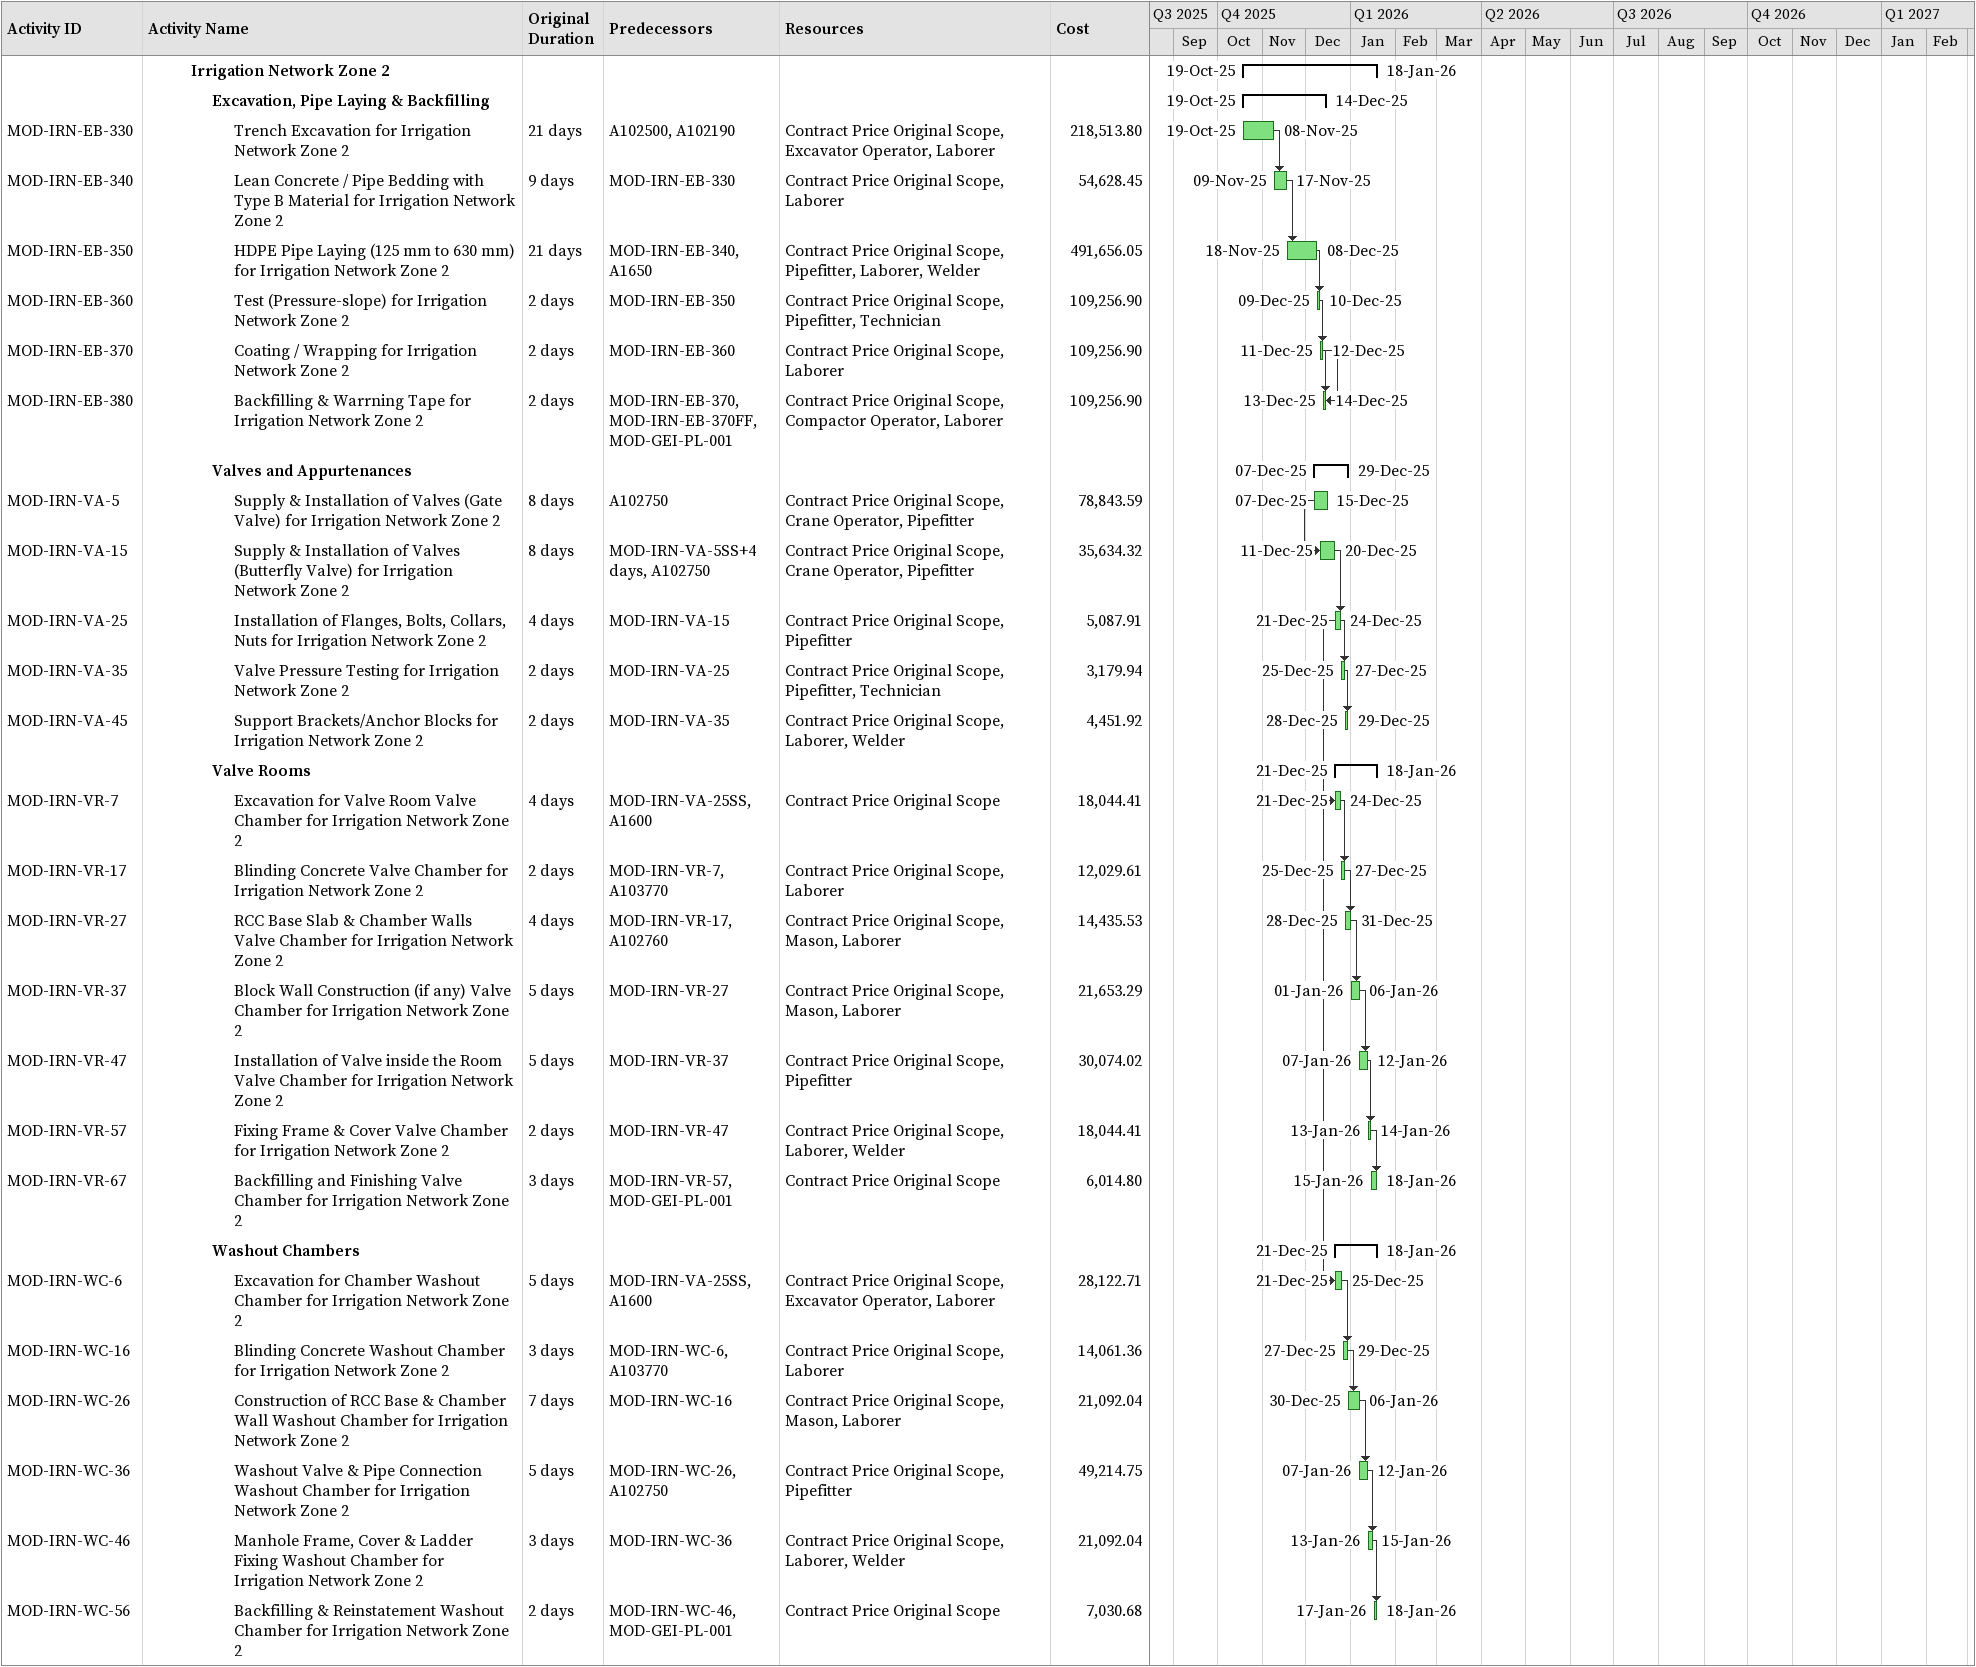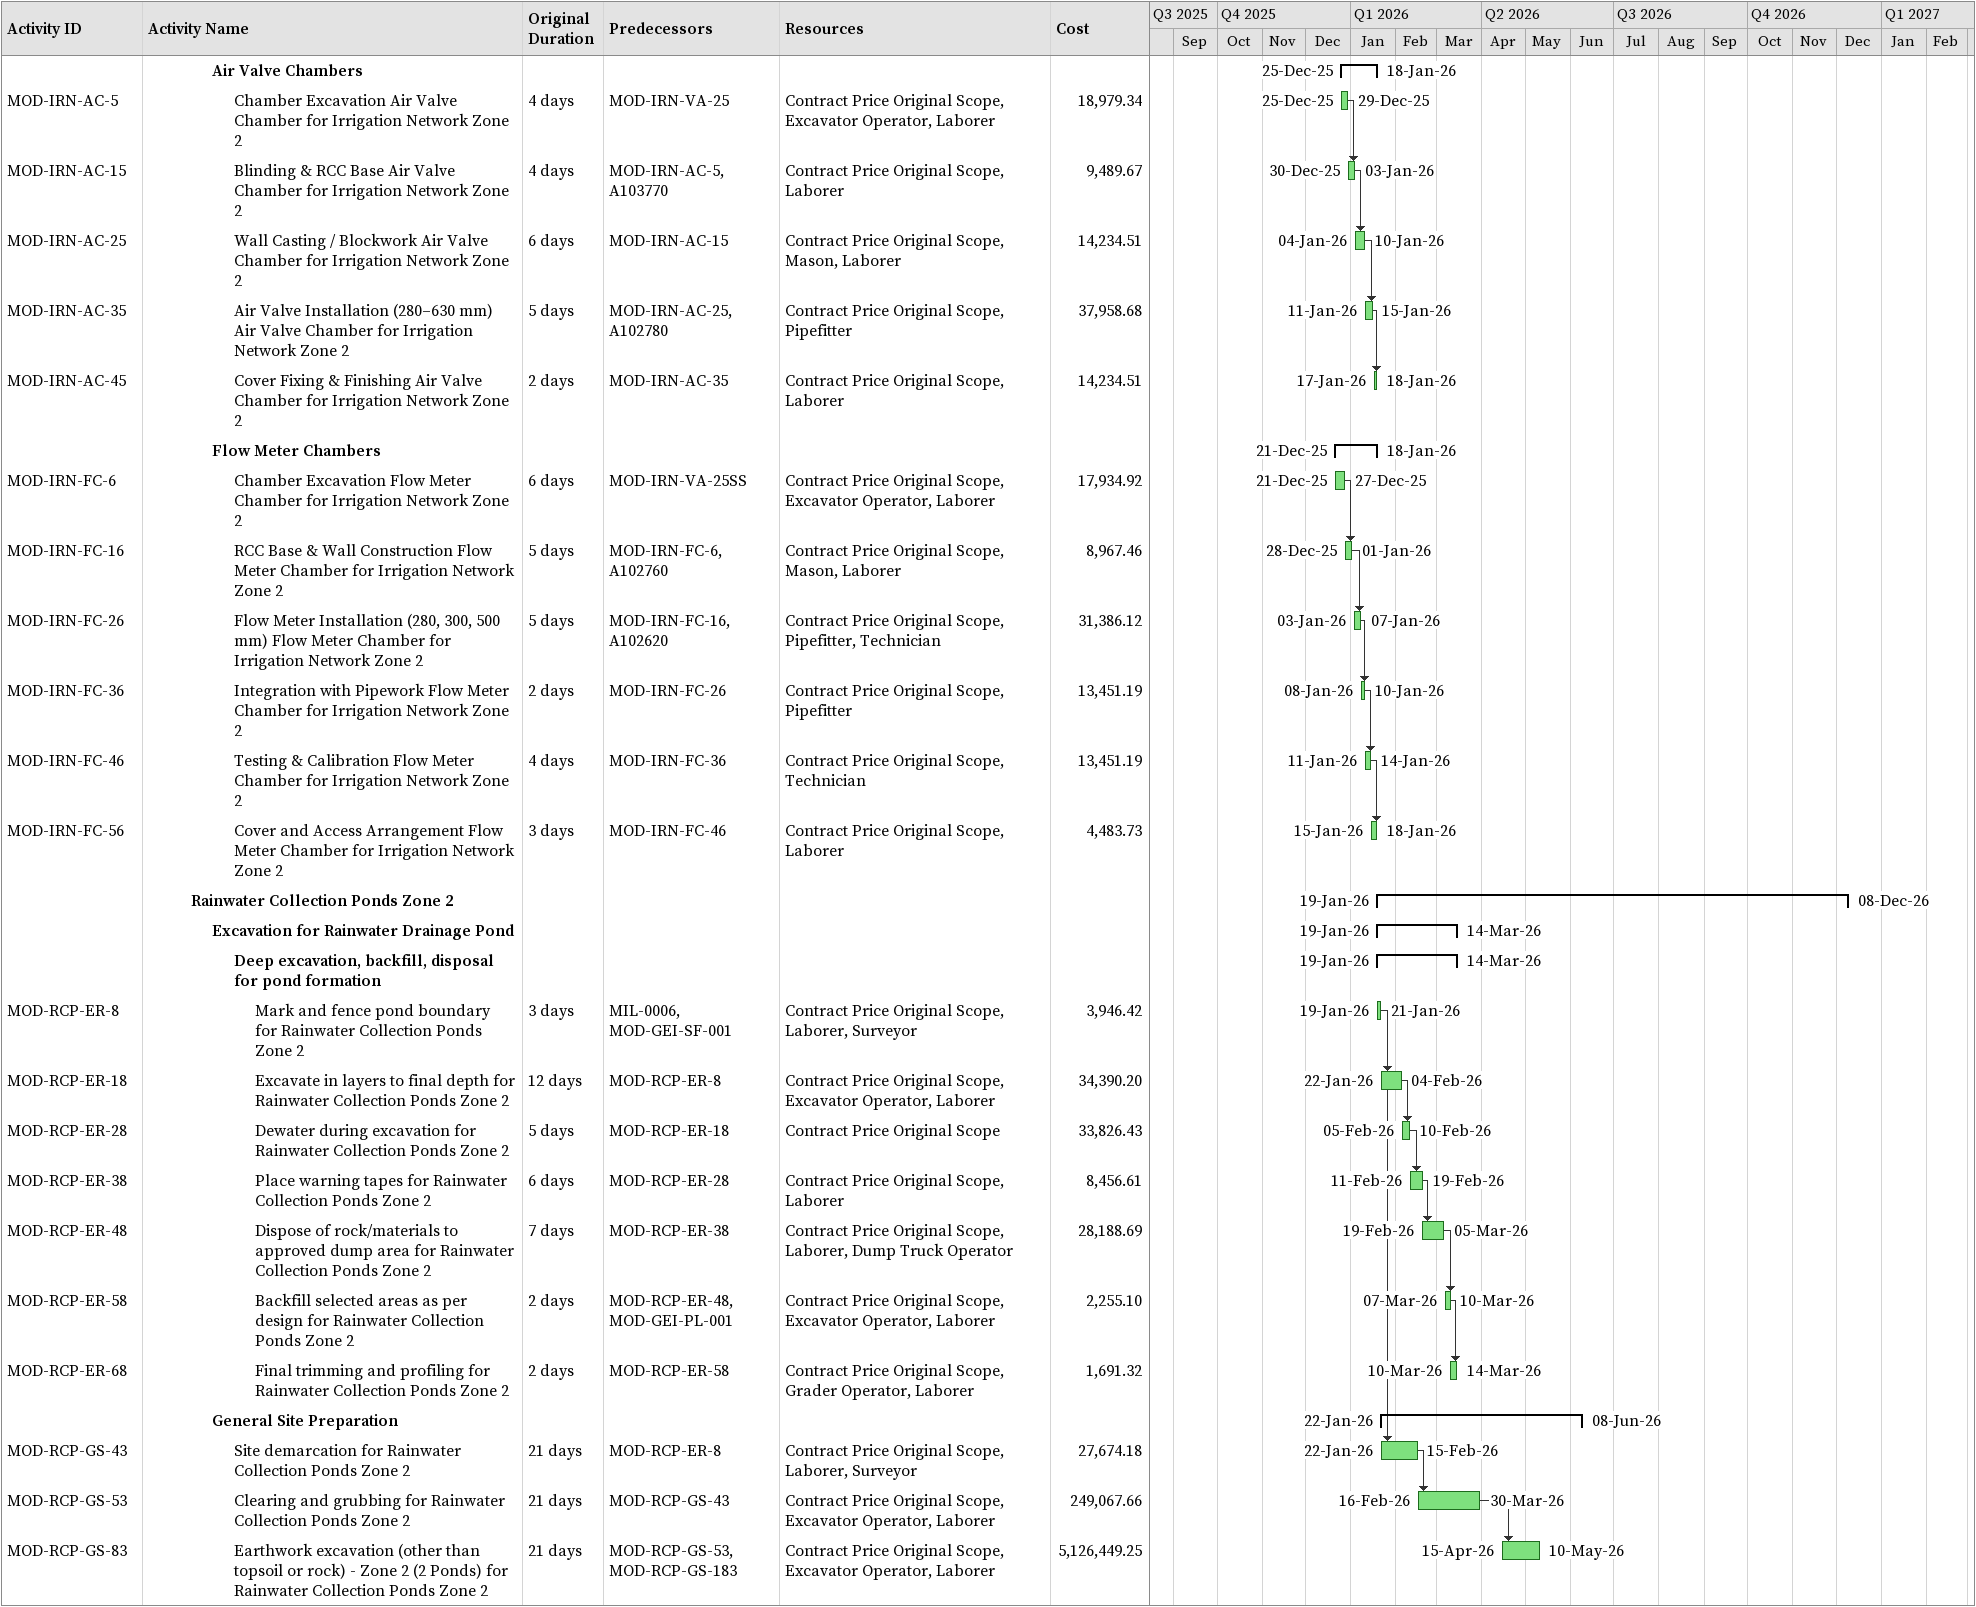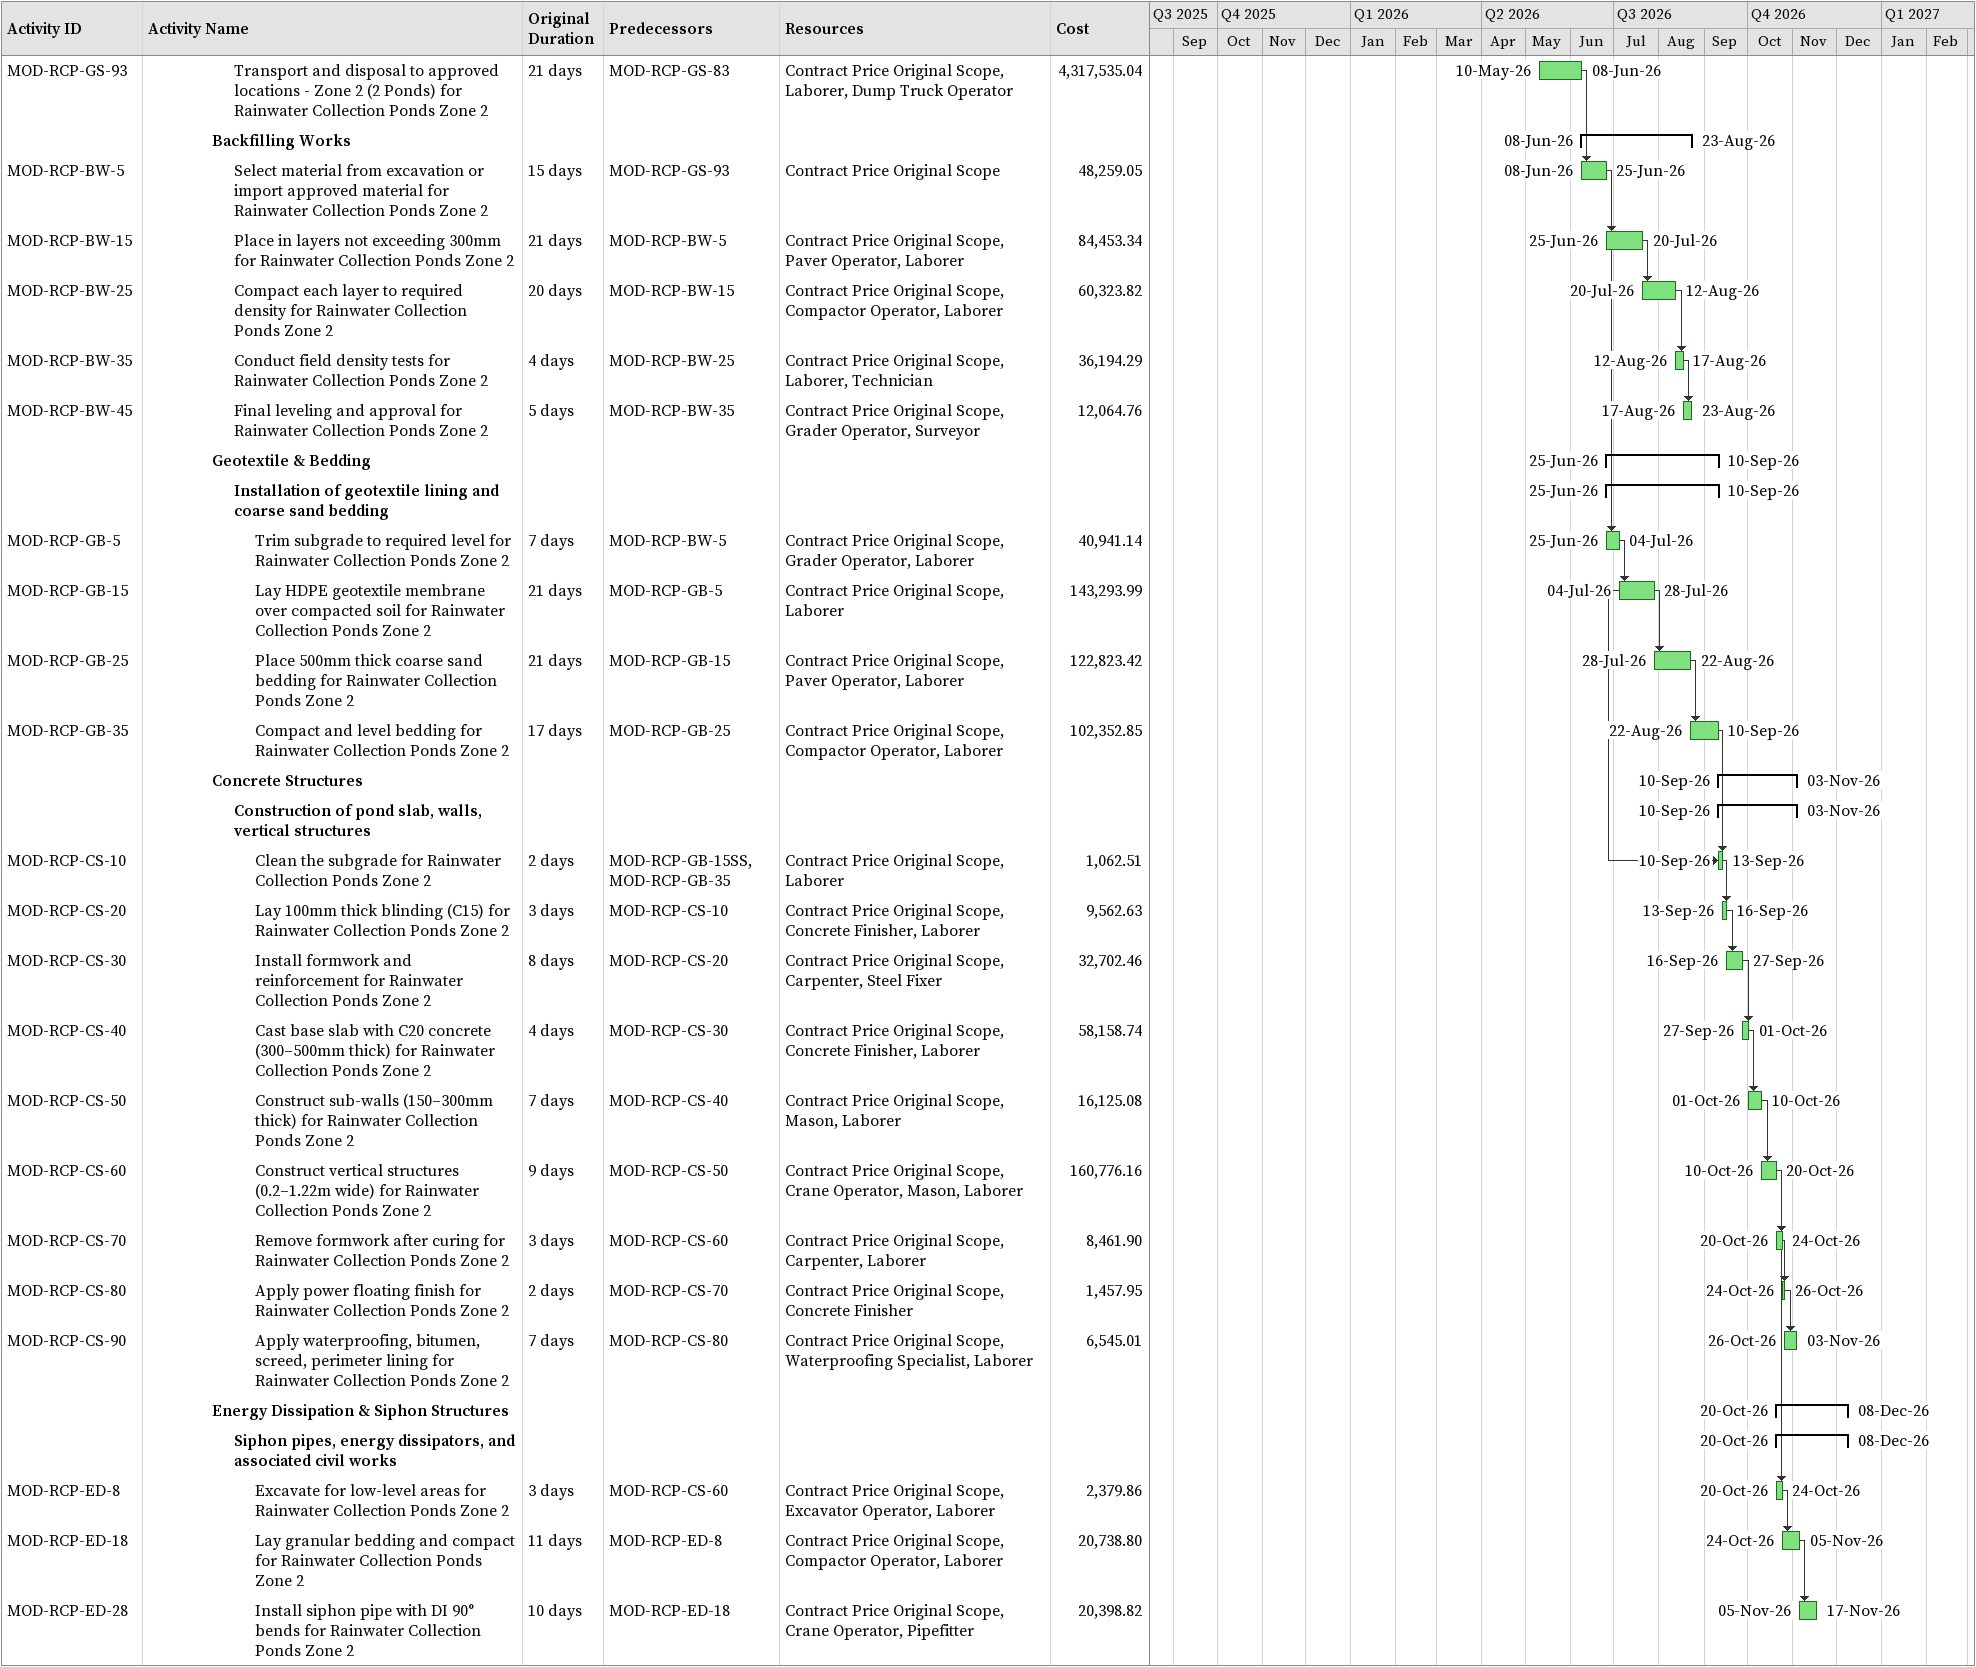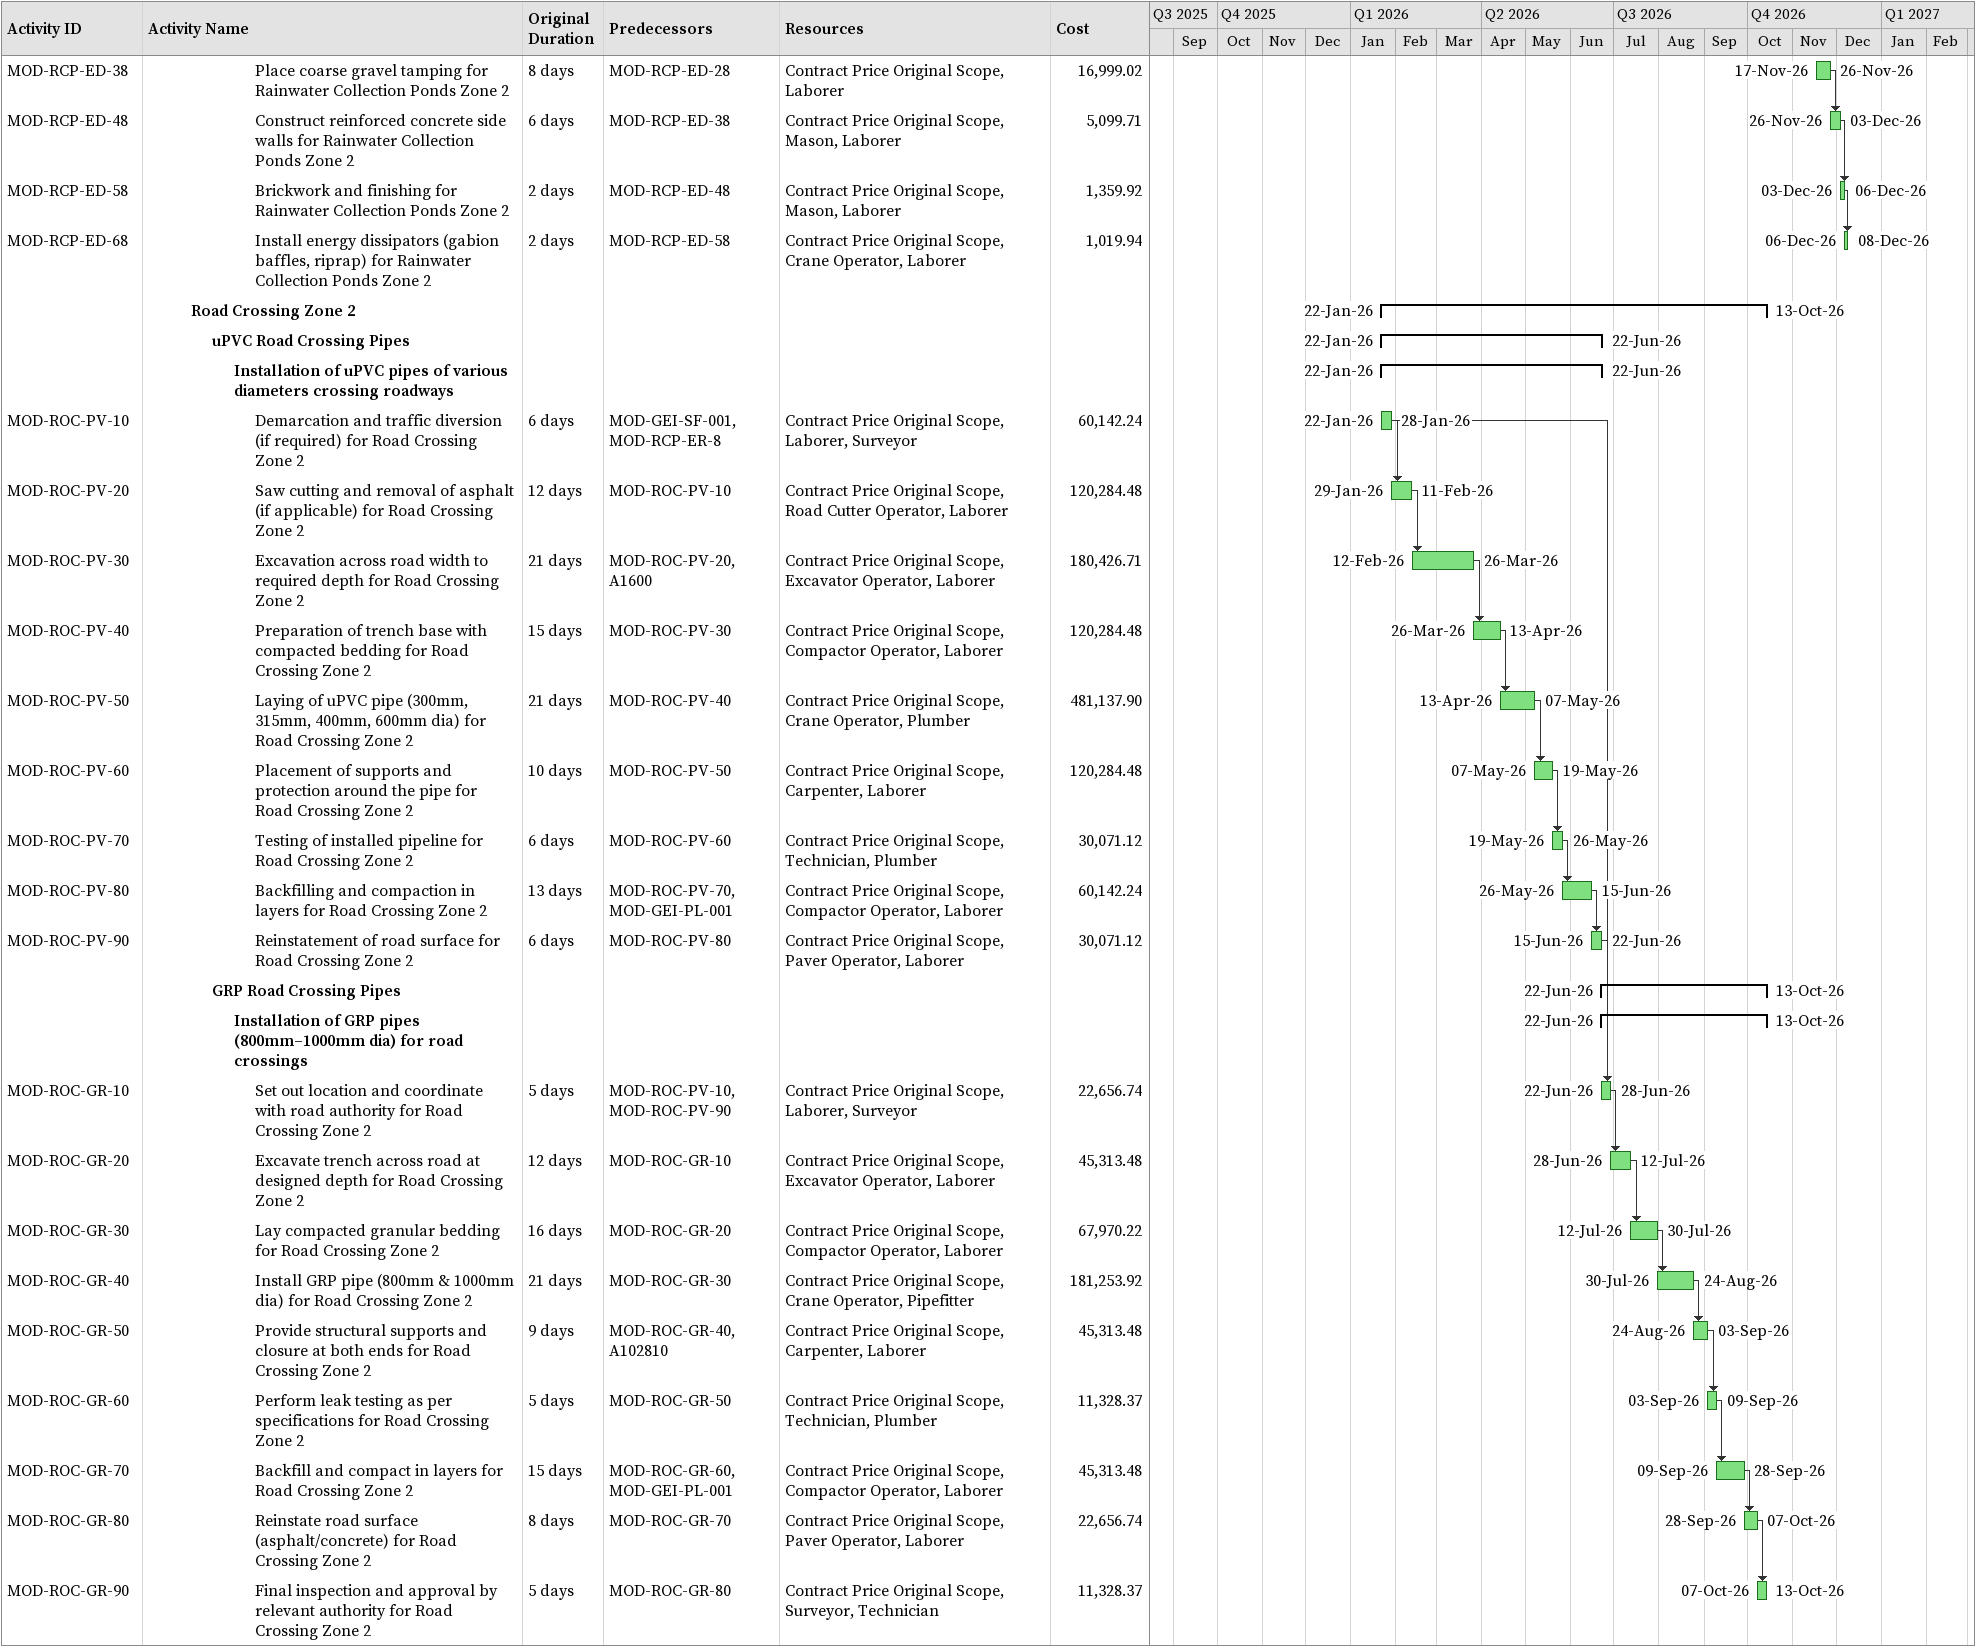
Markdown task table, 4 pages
| ID | Level | Task | Original duration | Start | Finish | Predecessors | Resources | Cost |
|---|---|---|---|---|---|---|---|---|
|  | 3 | **Irrigation Network Zone 2** |  | 2025-10-19 | 2026-01-18 |  |  |  |
|  | 4 | **Excavation, Pipe Laying & Backfilling** |  | 2025-10-19 | 2025-12-14 |  |  |  |
| MOD-IRN-EB-330 | 5 | Trench Excavation for Irrigation Network Zone 2 | 21d | 2025-10-19 | 2025-11-08 | A102500, A102190 | Contract Price Original Scope, Excavator Operator, Laborer | 218513.80 |
| MOD-IRN-EB-340 | 5 | Lean Concrete / Pipe Bedding with Type B Material for Irrigation Network Zone 2 | 9d | 2025-11-09 | 2025-11-17 | MOD-IRN-EB-330 | Contract Price Original Scope, Laborer | 54628.45 |
| MOD-IRN-EB-350 | 5 | HDPE Pipe Laying (125 mm to 630 mm) for Irrigation Network Zone 2 | 21d | 2025-11-18 | 2025-12-08 | MOD-IRN-EB-340, A1650 | Contract Price Original Scope, Pipefitter, Laborer, Welder | 491656.05 |
| MOD-IRN-EB-360 | 5 | Test (Pressure-slope) for Irrigation Network Zone 2 | 2d | 2025-12-09 | 2025-12-10 | MOD-IRN-EB-350 | Contract Price Original Scope, Pipefitter, Technician | 109256.90 |
| MOD-IRN-EB-370 | 5 | Coating / Wrapping for Irrigation Network Zone 2 | 2d | 2025-12-11 | 2025-12-12 | MOD-IRN-EB-360 | Contract Price Original Scope, Laborer | 109256.90 |
| MOD-IRN-EB-380 | 5 | Backfilling & Warrning Tape for Irrigation Network Zone 2 | 2d | 2025-12-13 | 2025-12-14 | MOD-IRN-EB-370, MOD-IRN-EB-370FF, MOD-GEI-PL-001 | Contract Price Original Scope, Compactor Operator, Laborer | 109256.90 |
|  | 4 | **Valves and Appurtenances** |  | 2025-12-07 | 2025-12-29 |  |  |  |
| MOD-IRN-VA-5 | 5 | Supply & Installation of Valves (Gate Valve) for Irrigation Network Zone 2 | 8d | 2025-12-07 | 2025-12-15 | A102750 | Contract Price Original Scope, Crane Operator, Pipefitter | 78843.59 |
| MOD-IRN-VA-15 | 5 | Supply & Installation of Valves (Butterfly Valve) for Irrigation Network Zone 2 | 8d | 2025-12-11 | 2025-12-20 | MOD-IRN-VA-5SS+4d, A102750 | Contract Price Original Scope, Crane Operator, Pipefitter | 35634.32 |
| MOD-IRN-VA-25 | 5 | Installation of Flanges, Bolts, Collars, Nuts for Irrigation Network Zone 2 | 4d | 2025-12-21 | 2025-12-24 | MOD-IRN-VA-15 | Contract Price Original Scope, Pipefitter | 5087.91 |
| MOD-IRN-VA-35 | 5 | Valve Pressure Testing for Irrigation Network Zone 2 | 2d | 2025-12-25 | 2025-12-27 | MOD-IRN-VA-25 | Contract Price Original Scope, Pipefitter, Technician | 3179.94 |
| MOD-IRN-VA-45 | 5 | Support Brackets/Anchor Blocks for Irrigation Network Zone 2 | 2d | 2025-12-28 | 2025-12-29 | MOD-IRN-VA-35 | Contract Price Original Scope, Laborer, Welder | 4451.92 |
|  | 4 | **Valve Rooms** |  | 2025-12-21 | 2026-01-18 |  |  |  |
| MOD-IRN-VR-7 | 5 | Excavation for Valve Room Valve Chamber for Irrigation Network Zone 2 | 4d | 2025-12-21 | 2025-12-24 | MOD-IRN-VA-25SS, A1600 | Contract Price Original Scope | 18044.41 |
| MOD-IRN-VR-17 | 5 | Blinding Concrete Valve Chamber for Irrigation Network Zone 2 | 2d | 2025-12-25 | 2025-12-27 | MOD-IRN-VR-7, A103770 | Contract Price Original Scope, Laborer | 12029.61 |
| MOD-IRN-VR-27 | 5 | RCC Base Slab & Chamber Walls Valve Chamber for Irrigation Network Zone 2 | 4d | 2025-12-28 | 2025-12-31 | MOD-IRN-VR-17, A102760 | Contract Price Original Scope, Mason, Laborer | 14435.53 |
| MOD-IRN-VR-37 | 5 | Block Wall Construction (if any) Valve Chamber for Irrigation Network Zone 2 | 5d | 2026-01-01 | 2026-01-06 | MOD-IRN-VR-27 | Contract Price Original Scope, Mason, Laborer | 21653.29 |
| MOD-IRN-VR-47 | 5 | Installation of Valve inside the Room Valve Chamber for Irrigation Network Zone 2 | 5d | 2026-01-07 | 2026-01-12 | MOD-IRN-VR-37 | Contract Price Original Scope, Pipefitter | 30074.02 |
| MOD-IRN-VR-57 | 5 | Fixing Frame & Cover Valve Chamber for Irrigation Network Zone 2 | 2d | 2026-01-13 | 2026-01-14 | MOD-IRN-VR-47 | Contract Price Original Scope, Laborer, Welder | 18044.41 |
| MOD-IRN-VR-67 | 5 | Backfilling and Finishing Valve Chamber for Irrigation Network Zone 2 | 3d | 2026-01-15 | 2026-01-18 | MOD-IRN-VR-57, MOD-GEI-PL-001 | Contract Price Original Scope | 6014.80 |
|  | 4 | **Washout Chambers** |  | 2025-12-21 | 2026-01-18 |  |  |  |
| MOD-IRN-WC-6 | 5 | Excavation for Chamber Washout Chamber for Irrigation Network Zone 2 | 5d | 2025-12-21 | 2025-12-25 | MOD-IRN-VA-25SS, A1600 | Contract Price Original Scope, Excavator Operator, Laborer | 28122.71 |
| MOD-IRN-WC-16 | 5 | Blinding Concrete Washout Chamber for Irrigation Network Zone 2 | 3d | 2025-12-27 | 2025-12-29 | MOD-IRN-WC-6, A103770 | Contract Price Original Scope, Laborer | 14061.36 |
| MOD-IRN-WC-26 | 5 | Construction of RCC Base & Chamber Wall Washout Chamber for Irrigation Network Zone 2 | 7d | 2025-12-30 | 2026-01-06 | MOD-IRN-WC-16 | Contract Price Original Scope, Mason, Laborer | 21092.04 |
| MOD-IRN-WC-36 | 5 | Washout Valve & Pipe Connection Washout Chamber for Irrigation Network Zone 2 | 5d | 2026-01-07 | 2026-01-12 | MOD-IRN-WC-26, A102750 | Contract Price Original Scope, Pipefitter | 49214.75 |
| MOD-IRN-WC-46 | 5 | Manhole Frame, Cover & Ladder Fixing Washout Chamber for Irrigation Network Zone 2 | 3d | 2026-01-13 | 2026-01-15 | MOD-IRN-WC-36 | Contract Price Original Scope, Laborer, Welder | 21092.04 |
| MOD-IRN-WC-56 | 5 | Backfilling & Reinstatement Washout Chamber for Irrigation Network Zone 2 | 2d | 2026-01-17 | 2026-01-18 | MOD-IRN-WC-46, MOD-GEI-PL-001 | Contract Price Original Scope | 7030.68 |
|  | 4 | **Air Valve Chambers** |  | 2025-12-25 | 2026-01-18 |  |  |  |
| MOD-IRN-AC-5 | 5 | Chamber Excavation Air Valve Chamber for Irrigation Network Zone 2 | 4d | 2025-12-25 | 2025-12-29 | MOD-IRN-VA-25 | Contract Price Original Scope, Excavator Operator, Laborer | 18979.34 |
| MOD-IRN-AC-15 | 5 | Blinding & RCC Base Air Valve Chamber for Irrigation Network Zone 2 | 4d | 2025-12-30 | 2026-01-03 | MOD-IRN-AC-5, A103770 | Contract Price Original Scope, Laborer | 9489.67 |
| MOD-IRN-AC-25 | 5 | Wall Casting / Blockwork Air Valve Chamber for Irrigation Network Zone 2 | 6d | 2026-01-04 | 2026-01-10 | MOD-IRN-AC-15 | Contract Price Original Scope, Mason, Laborer | 14234.51 |
| MOD-IRN-AC-35 | 5 | Air Valve Installation (280–630 mm) Air Valve Chamber for Irrigation Network Zone 2 | 5d | 2026-01-11 | 2026-01-15 | MOD-IRN-AC-25, A102780 | Contract Price Original Scope, Pipefitter | 37958.68 |
| MOD-IRN-AC-45 | 5 | Cover Fixing & Finishing Air Valve Chamber for Irrigation Network Zone 2 | 2d | 2026-01-17 | 2026-01-18 | MOD-IRN-AC-35 | Contract Price Original Scope, Laborer | 14234.51 |
|  | 4 | **Flow Meter Chambers** |  | 2025-12-21 | 2026-01-18 |  |  |  |
| MOD-IRN-FC-6 | 5 | Chamber Excavation Flow Meter Chamber for Irrigation Network Zone 2 | 6d | 2025-12-21 | 2025-12-27 | MOD-IRN-VA-25SS | Contract Price Original Scope, Excavator Operator, Laborer | 17934.92 |
| MOD-IRN-FC-16 | 5 | RCC Base & Wall Construction Flow Meter Chamber for Irrigation Network Zone 2 | 5d | 2025-12-28 | 2026-01-01 | MOD-IRN-FC-6, A102760 | Contract Price Original Scope, Mason, Laborer | 8967.46 |
| MOD-IRN-FC-26 | 5 | Flow Meter Installation (280, 300, 500 mm) Flow Meter Chamber for Irrigation Network Zone 2 | 5d | 2026-01-03 | 2026-01-07 | MOD-IRN-FC-16, A102620 | Contract Price Original Scope, Pipefitter, Technician | 31386.12 |
| MOD-IRN-FC-36 | 5 | Integration with Pipework Flow Meter Chamber for Irrigation Network Zone 2 | 2d | 2026-01-08 | 2026-01-10 | MOD-IRN-FC-26 | Contract Price Original Scope, Pipefitter | 13451.19 |
| MOD-IRN-FC-46 | 5 | Testing & Calibration Flow Meter Chamber for Irrigation Network Zone 2 | 4d | 2026-01-11 | 2026-01-14 | MOD-IRN-FC-36 | Contract Price Original Scope, Technician | 13451.19 |
| MOD-IRN-FC-56 | 5 | Cover and Access Arrangement Flow Meter Chamber for Irrigation Network Zone 2 | 3d | 2026-01-15 | 2026-01-18 | MOD-IRN-FC-46 | Contract Price Original Scope, Laborer | 4483.73 |
|  | 3 | **Rainwater Collection Ponds Zone 2** |  | 2026-01-19 | 2026-12-08 |  |  |  |
|  | 4 | **Excavation for Rainwater Drainage Pond** |  | 2026-01-19 | 2026-03-14 |  |  |  |
|  | 5 | **Deep excavation, backfill, disposal for pond formation** |  | 2026-01-19 | 2026-03-14 |  |  |  |
| MOD-RCP-ER-8 | 6 | Mark and fence pond boundary for Rainwater Collection Ponds Zone 2 | 3d | 2026-01-19 | 2026-01-21 | MIL-0006, MOD-GEI-SF-001 | Contract Price Original Scope, Laborer, Surveyor | 3946.42 |
| MOD-RCP-ER-18 | 6 | Excavate in layers to final depth for Rainwater Collection Ponds Zone 2 | 12d | 2026-01-22 | 2026-02-04 | MOD-RCP-ER-8 | Contract Price Original Scope, Excavator Operator, Laborer | 34390.20 |
| MOD-RCP-ER-28 | 6 | Dewater during excavation for Rainwater Collection Ponds Zone 2 | 5d | 2026-02-05 | 2026-02-10 | MOD-RCP-ER-18 | Contract Price Original Scope | 33826.43 |
| MOD-RCP-ER-38 | 6 | Place warning tapes for Rainwater Collection Ponds Zone 2 | 6d | 2026-02-11 | 2026-02-19 | MOD-RCP-ER-28 | Contract Price Original Scope, Laborer | 8456.61 |
| MOD-RCP-ER-48 | 6 | Dispose of rock/materials to approved dump area for Rainwater Collection Ponds Zone 2 | 7d | 2026-02-19 | 2026-03-05 | MOD-RCP-ER-38 | Contract Price Original Scope, Laborer, Dump Truck Operator | 28188.69 |
| MOD-RCP-ER-58 | 6 | Backfill selected areas as per design for Rainwater Collection Ponds Zone 2 | 2d | 2026-03-07 | 2026-03-10 | MOD-RCP-ER-48, MOD-GEI-PL-001 | Contract Price Original Scope, Excavator Operator, Laborer | 2255.10 |
| MOD-RCP-ER-68 | 6 | Final trimming and profiling for Rainwater Collection Ponds Zone 2 | 2d | 2026-03-10 | 2026-03-14 | MOD-RCP-ER-58 | Contract Price Original Scope, Grader Operator, Laborer | 1691.32 |
|  | 4 | **General Site Preparation** |  | 2026-01-22 | 2026-06-08 |  |  |  |
| MOD-RCP-GS-43 | 5 | Site demarcation for Rainwater Collection Ponds Zone 2 | 21d | 2026-01-22 | 2026-02-15 | MOD-RCP-ER-8 | Contract Price Original Scope, Laborer, Surveyor | 27674.18 |
| MOD-RCP-GS-53 | 5 | Clearing and grubbing for Rainwater Collection Ponds Zone 2 | 21d | 2026-02-16 | 2026-03-30 | MOD-RCP-GS-43 | Contract Price Original Scope, Excavator Operator, Laborer | 249067.66 |
| MOD-RCP-GS-83 | 5 | Earthwork excavation (other than topsoil or rock) - Zone 2 (2 Ponds) for Rainwater Collection Ponds Zone 2 | 21d | 2026-04-15 | 2026-05-10 | MOD-RCP-GS-53, MOD-RCP-GS-183 | Contract Price Original Scope, Excavator Operator, Laborer | 5126449.25 |
| MOD-RCP-GS-93 | 5 | Transport and disposal to approved locations - Zone 2 (2 Ponds) for Rainwater Collection Ponds Zone 2 | 21d | 2026-05-10 | 2026-06-08 | MOD-RCP-GS-83 | Contract Price Original Scope, Laborer, Dump Truck Operator | 4317535.04 |
|  | 4 | **Backfilling Works** |  | 2026-06-08 | 2026-08-23 |  |  |  |
| MOD-RCP-BW-5 | 5 | Select material from excavation or import approved material for Rainwater Collection Ponds Zone 2 | 15d | 2026-06-08 | 2026-06-25 | MOD-RCP-GS-93 | Contract Price Original Scope | 48259.05 |
| MOD-RCP-BW-15 | 5 | Place in layers not exceeding 300mm for Rainwater Collection Ponds Zone 2 | 21d | 2026-06-25 | 2026-07-20 | MOD-RCP-BW-5 | Contract Price Original Scope, Paver Operator, Laborer | 84453.34 |
| MOD-RCP-BW-25 | 5 | Compact each layer to required density for Rainwater Collection Ponds Zone 2 | 20d | 2026-07-20 | 2026-08-12 | MOD-RCP-BW-15 | Contract Price Original Scope, Compactor Operator, Laborer | 60323.82 |
| MOD-RCP-BW-35 | 5 | Conduct field density tests for Rainwater Collection Ponds Zone 2 | 4d | 2026-08-12 | 2026-08-17 | MOD-RCP-BW-25 | Contract Price Original Scope, Laborer, Technician | 36194.29 |
| MOD-RCP-BW-45 | 5 | Final leveling and approval for Rainwater Collection Ponds Zone 2 | 5d | 2026-08-17 | 2026-08-23 | MOD-RCP-BW-35 | Contract Price Original Scope, Grader Operator, Surveyor | 12064.76 |
|  | 4 | **Geotextile & Bedding** |  | 2026-06-25 | 2026-09-10 |  |  |  |
|  | 5 | **Installation of geotextile lining and coarse sand bedding** |  | 2026-06-25 | 2026-09-10 |  |  |  |
| MOD-RCP-GB-5 | 6 | Trim subgrade to required level for Rainwater Collection Ponds Zone 2 | 7d | 2026-06-25 | 2026-07-04 | MOD-RCP-BW-5 | Contract Price Original Scope, Grader Operator, Laborer | 40941.14 |
| MOD-RCP-GB-15 | 6 | Lay HDPE geotextile membrane over compacted soil for Rainwater Collection Ponds Zone 2 | 21d | 2026-07-04 | 2026-07-28 | MOD-RCP-GB-5 | Contract Price Original Scope, Laborer | 143293.99 |
| MOD-RCP-GB-25 | 6 | Place 500mm thick coarse sand bedding for Rainwater Collection Ponds Zone 2 | 21d | 2026-07-28 | 2026-08-22 | MOD-RCP-GB-15 | Contract Price Original Scope, Paver Operator, Laborer | 122823.42 |
| MOD-RCP-GB-35 | 6 | Compact and level bedding for Rainwater Collection Ponds Zone 2 | 17d | 2026-08-22 | 2026-09-10 | MOD-RCP-GB-25 | Contract Price Original Scope, Compactor Operator, Laborer | 102352.85 |
|  | 4 | **Concrete Structures** |  | 2026-09-10 | 2026-11-03 |  |  |  |
|  | 5 | **Construction of pond slab, walls, vertical structures** |  | 2026-09-10 | 2026-11-03 |  |  |  |
| MOD-RCP-CS-10 | 6 | Clean the subgrade for Rainwater Collection Ponds Zone 2 | 2d | 2026-09-10 | 2026-09-13 | MOD-RCP-GB-15SS, MOD-RCP-GB-35 | Contract Price Original Scope, Laborer | 1062.51 |
| MOD-RCP-CS-20 | 6 | Lay 100mm thick blinding (C15) for Rainwater Collection Ponds Zone 2 | 3d | 2026-09-13 | 2026-09-16 | MOD-RCP-CS-10 | Contract Price Original Scope, Concrete Finisher, Laborer | 9562.63 |
| MOD-RCP-CS-30 | 6 | Install formwork and reinforcement for Rainwater Collection Ponds Zone 2 | 8d | 2026-09-16 | 2026-09-27 | MOD-RCP-CS-20 | Contract Price Original Scope, Carpenter, Steel Fixer | 32702.46 |
| MOD-RCP-CS-40 | 6 | Cast base slab with C20 concrete (300–500mm thick) for Rainwater Collection Ponds Zone 2 | 4d | 2026-09-27 | 2026-10-01 | MOD-RCP-CS-30 | Contract Price Original Scope, Concrete Finisher, Laborer | 58158.74 |
| MOD-RCP-CS-50 | 6 | Construct sub-walls (150–300mm thick) for Rainwater Collection Ponds Zone 2 | 7d | 2026-10-01 | 2026-10-10 | MOD-RCP-CS-40 | Contract Price Original Scope, Mason, Laborer | 16125.08 |
| MOD-RCP-CS-60 | 6 | Construct vertical structures (0.2–1.22m wide) for Rainwater Collection Ponds Zone 2 | 9d | 2026-10-10 | 2026-10-20 | MOD-RCP-CS-50 | Contract Price Original Scope, Crane Operator, Mason, Laborer | 160776.16 |
| MOD-RCP-CS-70 | 6 | Remove formwork after curing for Rainwater Collection Ponds Zone 2 | 3d | 2026-10-20 | 2026-10-24 | MOD-RCP-CS-60 | Contract Price Original Scope, Carpenter, Laborer | 8461.90 |
| MOD-RCP-CS-80 | 6 | Apply power floating finish for Rainwater Collection Ponds Zone 2 | 2d | 2026-10-24 | 2026-10-26 | MOD-RCP-CS-70 | Contract Price Original Scope, Concrete Finisher | 1457.95 |
| MOD-RCP-CS-90 | 6 | Apply waterproofing, bitumen, screed, perimeter lining for Rainwater Collection Ponds Zone 2 | 7d | 2026-10-26 | 2026-11-03 | MOD-RCP-CS-80 | Contract Price Original Scope, Waterproofing Specialist, Laborer | 6545.01 |
|  | 4 | **Energy Dissipation & Siphon Structures** |  | 2026-10-20 | 2026-12-08 |  |  |  |
|  | 5 | **Siphon pipes, energy dissipators, and associated civil works** |  | 2026-10-20 | 2026-12-08 |  |  |  |
| MOD-RCP-ED-8 | 6 | Excavate for low-level areas for Rainwater Collection Ponds Zone 2 | 3d | 2026-10-20 | 2026-10-24 | MOD-RCP-CS-60 | Contract Price Original Scope, Excavator Operator, Laborer | 2379.86 |
| MOD-RCP-ED-18 | 6 | Lay granular bedding and compact for Rainwater Collection Ponds Zone 2 | 11d | 2026-10-24 | 2026-11-05 | MOD-RCP-ED-8 | Contract Price Original Scope, Compactor Operator, Laborer | 20738.80 |
| MOD-RCP-ED-28 | 6 | Install siphon pipe with DI 90° bends for Rainwater Collection Ponds Zone 2 | 10d | 2026-11-05 | 2026-11-17 | MOD-RCP-ED-18 | Contract Price Original Scope, Crane Operator, Pipefitter | 20398.82 |
| MOD-RCP-ED-38 | 6 | Place coarse gravel tamping for Rainwater Collection Ponds Zone 2 | 8d | 2026-11-17 | 2026-11-26 | MOD-RCP-ED-28 | Contract Price Original Scope, Laborer | 16999.02 |
| MOD-RCP-ED-48 | 6 | Construct reinforced concrete side walls for Rainwater Collection Ponds Zone 2 | 6d | 2026-11-26 | 2026-12-03 | MOD-RCP-ED-38 | Contract Price Original Scope, Mason, Laborer | 5099.71 |
| MOD-RCP-ED-58 | 6 | Brickwork and finishing for Rainwater Collection Ponds Zone 2 | 2d | 2026-12-03 | 2026-12-06 | MOD-RCP-ED-48 | Contract Price Original Scope, Mason, Laborer | 1359.92 |
| MOD-RCP-ED-68 | 6 | Install energy dissipators (gabion baffles, riprap) for Rainwater Collection Ponds Zone 2 | 2d | 2026-12-06 | 2026-12-08 | MOD-RCP-ED-58 | Contract Price Original Scope, Crane Operator, Laborer | 1019.94 |
|  | 3 | **Road Crossing Zone 2** |  | 2026-01-22 | 2026-10-13 |  |  |  |
|  | 4 | **uPVC Road Crossing Pipes** |  | 2026-01-22 | 2026-06-22 |  |  |  |
|  | 5 | **Installation of uPVC pipes of various diameters crossing roadways** |  | 2026-01-22 | 2026-06-22 |  |  |  |
| MOD-ROC-PV-10 | 6 | Demarcation and traffic diversion (if required) for Road Crossing Zone 2 | 6d | 2026-01-22 | 2026-01-28 | MOD-GEI-SF-001, MOD-RCP-ER-8 | Contract Price Original Scope, Laborer, Surveyor | 60142.24 |
| MOD-ROC-PV-20 | 6 | Saw cutting and removal of asphalt (if applicable) for Road Crossing Zone 2 | 12d | 2026-01-29 | 2026-02-11 | MOD-ROC-PV-10 | Contract Price Original Scope, Road Cutter Operator, Laborer | 120284.48 |
| MOD-ROC-PV-30 | 6 | Excavation across road width to required depth for Road Crossing Zone 2 | 21d | 2026-02-12 | 2026-03-26 | MOD-ROC-PV-20, A1600 | Contract Price Original Scope, Excavator Operator, Laborer | 180426.71 |
| MOD-ROC-PV-40 | 6 | Preparation of trench base with compacted bedding for Road Crossing Zone 2 | 15d | 2026-03-26 | 2026-04-13 | MOD-ROC-PV-30 | Contract Price Original Scope, Compactor Operator, Laborer | 120284.48 |
| MOD-ROC-PV-50 | 6 | Laying of uPVC pipe (300mm, 315mm, 400mm, 600mm dia) for Road Crossing Zone 2 | 21d | 2026-04-13 | 2026-05-07 | MOD-ROC-PV-40 | Contract Price Original Scope, Crane Operator, Plumber | 481137.90 |
| MOD-ROC-PV-60 | 6 | Placement of supports and protection around the pipe for Road Crossing Zone 2 | 10d | 2026-05-07 | 2026-05-19 | MOD-ROC-PV-50 | Contract Price Original Scope, Carpenter, Laborer | 120284.48 |
| MOD-ROC-PV-70 | 6 | Testing of installed pipeline for Road Crossing Zone 2 | 6d | 2026-05-19 | 2026-05-26 | MOD-ROC-PV-60 | Contract Price Original Scope, Technician, Plumber | 30071.12 |
| MOD-ROC-PV-80 | 6 | Backfilling and compaction in layers for Road Crossing Zone 2 | 13d | 2026-05-26 | 2026-06-15 | MOD-ROC-PV-70, MOD-GEI-PL-001 | Contract Price Original Scope, Compactor Operator, Laborer | 60142.24 |
| MOD-ROC-PV-90 | 6 | Reinstatement of road surface for Road Crossing Zone 2 | 6d | 2026-06-15 | 2026-06-22 | MOD-ROC-PV-80 | Contract Price Original Scope, Paver Operator, Laborer | 30071.12 |
|  | 4 | **GRP Road Crossing Pipes** |  | 2026-06-22 | 2026-10-13 |  |  |  |
|  | 5 | **Installation of GRP pipes (800mm–1000mm dia) for road crossings** |  | 2026-06-22 | 2026-10-13 |  |  |  |
| MOD-ROC-GR-10 | 6 | Set out location and coordinate with road authority for Road Crossing Zone 2 | 5d | 2026-06-22 | 2026-06-28 | MOD-ROC-PV-10, MOD-ROC-PV-90 | Contract Price Original Scope, Laborer, Surveyor | 22656.74 |
| MOD-ROC-GR-20 | 6 | Excavate trench across road at designed depth for Road Crossing Zone 2 | 12d | 2026-06-28 | 2026-07-12 | MOD-ROC-GR-10 | Contract Price Original Scope, Excavator Operator, Laborer | 45313.48 |
| MOD-ROC-GR-30 | 6 | Lay compacted granular bedding for Road Crossing Zone 2 | 16d | 2026-07-12 | 2026-07-30 | MOD-ROC-GR-20 | Contract Price Original Scope, Compactor Operator, Laborer | 67970.22 |
| MOD-ROC-GR-40 | 6 | Install GRP pipe (800mm & 1000mm dia) for Road Crossing Zone 2 | 21d | 2026-07-30 | 2026-08-24 | MOD-ROC-GR-30 | Contract Price Original Scope, Crane Operator, Pipefitter | 181253.92 |
| MOD-ROC-GR-50 | 6 | Provide structural supports and closure at both ends for Road Crossing Zone 2 | 9d | 2026-08-24 | 2026-09-03 | MOD-ROC-GR-40, A102810 | Contract Price Original Scope, Carpenter, Laborer | 45313.48 |
| MOD-ROC-GR-60 | 6 | Perform leak testing as per specifications for Road Crossing Zone 2 | 5d | 2026-09-03 | 2026-09-09 | MOD-ROC-GR-50 | Contract Price Original Scope, Technician, Plumber | 11328.37 |
| MOD-ROC-GR-70 | 6 | Backfill and compact in layers for Road Crossing Zone 2 | 15d | 2026-09-09 | 2026-09-28 | MOD-ROC-GR-60, MOD-GEI-PL-001 | Contract Price Original Scope, Compactor Operator, Laborer | 45313.48 |
| MOD-ROC-GR-80 | 6 | Reinstate road surface (asphalt/concrete) for Road Crossing Zone 2 | 8d | 2026-09-28 | 2026-10-07 | MOD-ROC-GR-70 | Contract Price Original Scope, Paver Operator, Laborer | 22656.74 |
| MOD-ROC-GR-90 | 6 | Final inspection and approval by relevant authority for Road Crossing Zone 2 | 5d | 2026-10-07 | 2026-10-13 | MOD-ROC-GR-80 | Contract Price Original Scope, Surveyor, Technician | 11328.37 |
